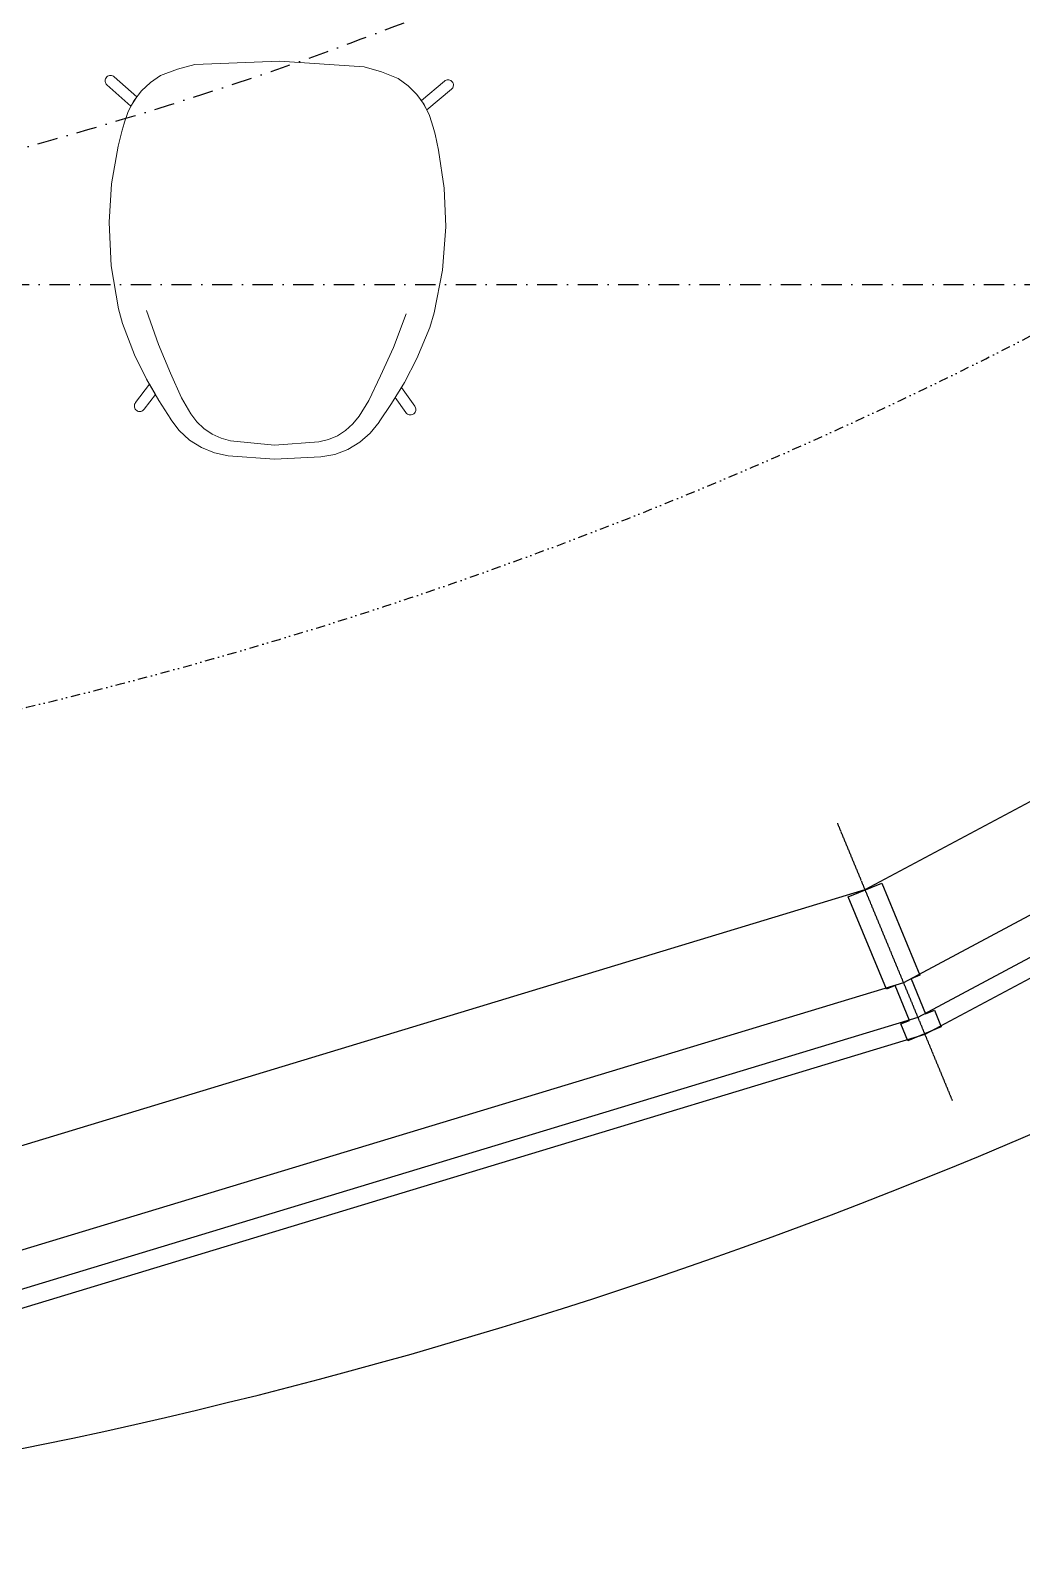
# Model space of a CAD drawing. Header units: millimetres. Extents: x -3035503 to 19821, y 792 to 235380.
# Drawn here: x -2937274 to -2935905, y 177836 to 179937 of the extents above; entities that cross this region are included whole.
import ezdxf

# ---------------------------------------------------------------- set-up
doc = ezdxf.new("R2010")
doc.units = ezdxf.units.MM
for name, pattern in [('4np_fit_out$0$HIDDEN', [0.375, 0.25, -0.125]), ('AUSGEZOGEN', [0]), ('DD4', [0.8, 0.4, -0.2, 0, -0.2]), ('DIVIDE', [31.75, 12.7, -6.35, 0, -6.35, 0, -6.35])]:
    doc.linetypes.add(name, pattern=pattern)
for name, color, linetype in [('ARCH_N-02-CO', 251, 'Continuous'), ('ARCH_O-06-CO', 8, 'DD4'), ('ARCH_Z-02-CO', 252, 'Continuous'), ('ARCH_Z-02-DI', 252, 'DIVIDE')]:
    doc.layers.add(name, color=color, linetype=linetype)

# ---------------------------------------------------------------- blocks, each defined once
blk = doc.blocks.new('QWQWQW')
at = {"layer": 'ARCH_N-02-CO', "linetype": 'AUSGEZOGEN', "lineweight": 20}
for p, q in [((-11866.31534659863, -81348.93119859695, 61920.00000000013), (-11842.32197403908, -81342.6550629139, 61920.00000000013)), ((-11842.32197403908, -81342.6550629139, 61920.00000000013), (-11725.24398267269, -81337.78555107117, 61920.00000000013)), ((-11842.32197403908, -81342.6550629139, 61920.00000000013), (-11842.32197403908, -81342.6550629139, 61920.00000000013)), ((-11725.24398267269, -81337.78555107117, 61920.00000000013), (-11725.20198607445, -81337.78608906269, 61920.00000000013)), ((-11725.20198607445, -81337.78608906269, 61920.00000000013), (-11725.20198607445, -81337.78608906269, 61920.00000000013)), ((-11725.20198607445, -81337.78608906269, 61920.00000000013), (-11608.32912671566, -81345.64899396896, 61920.00000000013)), ((-11608.32912671566, -81345.64899396896, 61920.00000000013), (-11608.28718149662, -81345.65353178978, 61920.00000000013)), ((-11608.28718149662, -81345.65353178978, 61920.00000000013), (-11608.28718149662, -81345.65353178978, 61920.00000000013)), ((-11608.28718149662, -81345.65353178978, 61920.00000000013), (-11584.46247839928, -81352.5423156023, 61920.00000000013)), ((-11966.06980526447, -81365.0565662384, 61920.00000000013), (-11965.90668606758, -81363.59253585339, 61920.00000000013)), ((-11965.98242211342, -81366.29878771305, 61920.00000000013), (-11966.06980526447, -81365.0565662384, 61920.00000000013)), ((-11966.06980526447, -81365.0565662384, 61920.00000000013), (-11966.06980526447, -81365.0565662384, 61920.00000000013)), ((-11965.69086289406, -81367.51062250137, 61920.00000000013), (-11965.98242211342, -81366.29878771305, 61920.00000000013)), ((-11965.90668606758, -81363.59253585339, 61920.00000000013), (-11965.46115040779, -81362.1891285181, 61920.00000000013)), ((-11965.20314872265, -81368.65696454048, 61920.00000000013), (-11965.69086289406, -81367.51062250137, 61920.00000000013)), ((-11965.46115040779, -81362.1891285181, 61920.00000000013), (-11964.75031578541, -81360.8991291523, 61920.00000000013)), ((-11964.53268110752, -81369.70664000511, 61920.00000000013), (-11965.20314872265, -81368.65696454048, 61920.00000000013)), ((-11964.75031578541, -81360.8991291523, 61920.00000000013), (-11963.80150353909, -81359.77319192886, 61920.00000000013)), ((-11963.69790995121, -81370.63141024113, 61920.00000000013), (-11964.53268110752, -81369.70664000511, 61920.00000000013)), ((-11963.80150353909, -81359.77319192886, 61920.00000000013), (-11962.65115880966, -81358.85285365582, 61920.00000000013)), ((-11962.65115880966, -81358.85285365582, 61920.00000000013), (-11961.34352445602, -81358.17555010319, 61920.00000000013)), ((-11961.34352445602, -81358.17555010319, 61920.00000000013), (-11959.92882990837, -81357.76664018631, 61920.00000000013)), ((-11959.92882990837, -81357.76664018631, 61920.00000000013), (-11958.46138262749, -81357.64042925835, 61920.00000000013)), ((-11958.46138262749, -81357.64042925835, 61920.00000000013), (-11958.46138262749, -81357.64042925835, 61920.00000000013)), ((-11958.46138262749, -81357.64042925835, 61920.00000000013), (-11957.07994866371, -81357.7871389389, 61920.00000000013)), ((-11957.07994866371, -81357.7871389389, 61920.00000000013), (-11955.74903917313, -81358.18522191048, 61920.00000000013)), ((-11955.74903917313, -81358.18522191048, 61920.00000000013), (-11954.51408410072, -81358.8210952282, 61920.00000000013)), ((-11954.51408410072, -81358.8210952282, 61920.00000000013), (-11953.41742348671, -81359.6742143631, 61920.00000000013)), ((-11953.41742348671, -81359.6742143631, 61920.00000000013), (-11922.34162807465, -81387.04557311535, 61920.00000000013)), ((-11915.87217819691, -81379.09780108929, 61920.00000000013), (-11903.52108418941, -81367.41407227516, 61920.00000000013)), ((-11903.52108418941, -81367.41407227516, 61920.00000000013), (-11889.44585728645, -81357.877607584, 61920.00000000013)), ((-11889.44585728645, -81357.877607584, 61920.00000000013), (-11889.44575726986, -81357.8776088953, 61920.00000000013)), ((-11889.44575726986, -81357.8776088953, 61920.00000000013), (-11866.31534659863, -81348.93119859695, 61920.00000000013)), ((-11889.44575726986, -81357.8776088953, 61920.00000000013), (-11889.44575726986, -81357.8776088953, 61920.00000000013)), ((-11584.46247839928, -81352.5423156023, 61920.00000000013), (-11561.56876647472, -81362.07838988304, 61920.00000000013)), ((-11561.56876647472, -81362.07838988304, 61920.00000000013), (-11561.56876647472, -81362.07838988304, 61920.00000000013)), ((-11561.56876647472, -81362.07838988304, 61920.00000000013), (-11547.74238336086, -81371.97233176231, 61920.00000000013)), ((-11497.66452765465, -81365.5133497715, 61920.00000000013), (-11529.43147456646, -81392.07956314087, 61920.00000000013)), ((-11496.5458701849, -81364.68861317635, 61920.00000000013), (-11497.66452765465, -81365.5133497715, 61920.00000000013)), ((-11495.29502928257, -81364.08458817005, 61920.00000000013), (-11496.5458701849, -81364.68861317635, 61920.00000000013)), ((-11493.95425796509, -81363.72073495388, 61920.00000000013), (-11495.29502928257, -81364.08458817005, 61920.00000000013)), ((-11492.56971883774, -81363.60946321487, 61920.00000000013), (-11493.95425796509, -81363.72073495388, 61920.00000000013)), ((-11491.26628637314, -81363.74017214775, 61920.00000000013), (-11492.56971883774, -81363.60946321487, 61920.00000000013)), ((-11492.56971883774, -81363.60946321487, 61920.00000000013), (-11492.56971883774, -81363.60946321487, 61920.00000000013)), ((-11490.00673305988, -81364.0953373909, 61920.00000000013), (-11491.26628637314, -81363.74017214775, 61920.00000000013)), ((-11488.8269276619, -81364.664498806, 61920.00000000013), (-11490.00673305988, -81364.0953373909, 61920.00000000013)), ((-11487.76363694668, -81365.4291832447, 61920.00000000013), (-11488.8269276619, -81364.664498806, 61920.00000000013)), ((-11486.84957575798, -81366.36697030067, 61920.00000000013), (-11487.76363694668, -81365.4291832447, 61920.00000000013)), ((-11486.11238372326, -81367.44950318336, 61920.00000000013), (-11486.84957575798, -81366.36697030067, 61920.00000000013)), ((-11485.57362306118, -81368.64250338078, 61920.00000000013), (-11486.11238372326, -81367.44950318336, 61920.00000000013)), ((-11485.25085675716, -81369.9117424488, 61920.00000000013), (-11485.57362306118, -81368.64250338078, 61920.00000000013)), ((-11930.45890593529, -81399.94164085388, 61920.00000000013), (-11963.69790995121, -81370.63141024113, 61920.00000000013)), ((-11963.69790995121, -81370.63141024113, 61920.00000000013), (-11963.69790995121, -81370.63141024113, 61920.00000000013)), ((-11922.34162807465, -81387.04557311535, 61920.00000000013), (-11930.45890593529, -81399.94164085388, 61920.00000000013)), ((-11926.17508125305, -81392.62192034721, 61920.00000000013), (-11915.87217819691, -81379.09780108929, 61920.00000000013)), ((-11547.74238336086, -81371.97233176231, 61920.00000000013), (-11535.69507956505, -81383.96865439415, 61920.00000000013)), ((-11535.69507956505, -81383.96865439415, 61920.00000000013), (-11525.74184525013, -81397.75229656696, 61920.00000000013)), ((-11521.64665770531, -81405.17936956882, 61920.00000000013), (-11487.66740822792, -81376.73034358025, 61920.00000000013)), ((-11487.66740822792, -81376.73034358025, 61920.00000000013), (-11486.80976843834, -81375.82725667953, 61920.00000000013)), ((-11487.66740822792, -81376.73034358025, 61920.00000000013), (-11487.66740822792, -81376.73034358025, 61920.00000000013)), ((-11486.80976843834, -81375.82725667953, 61920.00000000013), (-11486.11248826981, -81374.79510474205, 61920.00000000013)), ((-11486.11248826981, -81374.79510474205, 61920.00000000013), (-11485.59592485428, -81373.66162955761, 61920.00000000013)), ((-11485.59592485428, -81373.66162955761, 61920.00000000013), (-11485.27347445488, -81372.45766150951, 61920.00000000013)), ((-11485.27347445488, -81372.45766150951, 61920.00000000013), (-11485.15358448029, -81371.21809577942, 61920.00000000013)), ((-11485.15358448029, -81371.21809577942, 61920.00000000013), (-11485.25085675716, -81369.9117424488, 61920.00000000013)), ((-11485.15358448029, -81371.21809577942, 61920.00000000013), (-11485.15358448029, -81371.21809577942, 61920.00000000013)), ((-11939.61637794971, -81423.73527693748, 61920.00000000013), (-11934.15964186192, -81407.63286185265, 61920.00000000013)), ((-11934.15964186192, -81407.63286185265, 61920.00000000013), (-11926.17508125305, -81392.62192034721, 61920.00000000013)), ((-11529.43147456646, -81392.07956314087, 61920.00000000013), (-11521.64665770531, -81405.17936956882, 61920.00000000013)), ((-11525.74184525013, -81397.75229656696, 61920.00000000013), (-11518.14408493042, -81412.96287989616, 61920.00000000013)), ((-11942.69383430481, -81433.25863325596, 61920.00000000013), (-11939.63797807693, -81423.82100737095, 61920.00000000013)), ((-11939.63797807693, -81423.82100737095, 61920.00000000013), (-11939.61637794971, -81423.73527693748, 61920.00000000013)), ((-11939.61637794971, -81423.73527693748, 61920.00000000013), (-11939.61637794971, -81423.73527693748, 61920.00000000013)), ((-11518.14408493042, -81412.96287989616, 61920.00000000013), (-11513.10168242455, -81429.19981062412, 61920.00000000013)), ((-11513.10168242455, -81429.19981062412, 61920.00000000013), (-11510.26942396164, -81438.79888248444, 61920.00000000013)), ((-11947.86605787277, -81455.13816738129, 61920.00000000013), (-11942.69383430481, -81433.25863325596, 61920.00000000013)), ((-11510.26942396164, -81438.79888248444, 61920.00000000013), (-11505.65995001793, -81460.80374014378, 61920.00000000013)), ((-11957.07958602905, -81507.55183386803, 61920.00000000013), (-11947.92301774025, -81455.3844577074, 61920.00000000013)), ((-11947.92301774025, -81455.3844577074, 61920.00000000013), (-11947.86605787277, -81455.13816738129, 61920.00000000013)), ((-11505.65995001793, -81460.80374014378, 61920.00000000013), (-11505.60911893845, -81461.05141186714, 61920.00000000013)), ((-11505.60911893845, -81461.05141186714, 61920.00000000013), (-11505.60911893845, -81461.05141186714, 61920.00000000013)), ((-11505.60911893845, -81461.05141186714, 61920.00000000013), (-11497.7915803194, -81513.43626117706, 61920.00000000013)), ((-11960.59700942039, -81560.39970910549, 61920.00000000013), (-11957.07958602905, -81507.55183386803, 61920.00000000013)), ((-11497.7915803194, -81513.43626117706, 61920.00000000013), (-11495.62936997414, -81566.35690426826, 61920.00000000013)), ((-11960.60426044464, -81560.96566259861, 61920.00000000013), (-11960.59700942039, -81560.39970910549, 61920.00000000013)), ((-11957.73426878452, -81620.83164310455, 61920.00000000013), (-11960.60426044464, -81560.96566259861, 61920.00000000013)), ((-11960.59700942039, -81560.39970910549, 61920.00000000013), (-11960.59700942039, -81560.39970910549, 61920.00000000013)), ((-11495.63662099838, -81566.92285776138, 61920.00000000013), (-11500.039732337, -81626.69565474987, 61920.00000000013)), ((-11495.62936997414, -81566.35690426826, 61920.00000000013), (-11495.63662099838, -81566.92285776138, 61920.00000000013)), ((-11495.63662099838, -81566.92285776138, 61920.00000000013), (-11495.63662099838, -81566.92285776138, 61920.00000000013)), ((-11947.63358831406, -81679.90959119797, 61920.00000000013), (-11957.73426878452, -81620.83164310455, 61920.00000000013)), ((-11500.039732337, -81626.69565474987, 61920.00000000013), (-11511.65096986294, -81685.49542844296, 61920.00000000013)), ((-11947.56986558437, -81680.18142986298, 61920.00000000013), (-11947.63358831406, -81679.90959119797, 61920.00000000013)), ((-11947.63358831406, -81679.90959119797, 61920.00000000013), (-11947.63358831406, -81679.90959119797, 61920.00000000013)), ((-11942.20369696617, -81700.45083928108, 61920.00000000013), (-11947.56986558437, -81680.18142986298, 61920.00000000013)), ((-11892.51173663139, -81729.32581317425, 61920.00000000013), (-11908.89005815983, -81682.17712116241, 61920.00000000013)), ((-11925.38829755783, -81743.43578910828, 61920.00000000013), (-11942.20369696617, -81700.45083928108, 61920.00000000013)), ((-11550.43947660923, -81686.76961278915, 61920.00000000013), (-11568.02036798, -81733.4832174778, 61920.00000000013)), ((-11517.60474419594, -81705.89082825184, 61920.00000000013), (-11535.5161948204, -81748.43085551262, 61920.00000000013)), ((-11511.72143614292, -81685.76554775238, 61920.00000000013), (-11517.60474419594, -81705.89082825184, 61920.00000000013)), ((-11511.65096986294, -81685.49542844296, 61920.00000000013), (-11511.72143614292, -81685.76554775238, 61920.00000000013)), ((-11908.94526529312, -81777.31422126293, 61920.00000000013), (-11925.38829755783, -81743.43578910828, 61920.00000000013)), ((-11875.86185503006, -81768.92336463928, 61920.00000000013), (-11892.51173663139, -81729.32581317425, 61920.00000000013)), ((-11568.02036798, -81733.4832174778, 61920.00000000013), (-11585.67947053909, -81772.6411999464, 61920.00000000013)), ((-11860.39106011391, -81803.16537117958, 61920.00000000013), (-11875.86185503006, -81768.92336463928, 61920.00000000013)), ((-11535.5161948204, -81748.43085551262, 61920.00000000013), (-11552.82209277153, -81781.8768941164, 61920.00000000013)), ((-11924.04379534721, -81809.59044253826, 61920.00000000013), (-11904.89817285538, -81784.21763515472, 61920.00000000013)), ((-11891.71058452129, -81806.71342766285, 61920.00000000013), (-11908.94526529312, -81777.31422126293, 61920.00000000013)), ((-11904.89817285538, -81784.21763515472, 61920.00000000013), (-11896.66844594479, -81798.25621831417, 61920.00000000013)), ((-11585.67947053909, -81772.6411999464, 61920.00000000013), (-11602.02226471901, -81806.47560882568, 61920.00000000013)), ((-11552.82209277153, -81781.8768941164, 61920.00000000013), (-11570.80342173576, -81810.82491064072, 61920.00000000013)), ((-11557.04452157021, -81788.67435824871, 61920.00000000013), (-11565.63131463528, -81802.49748718739, 61920.00000000013)), ((-11538.5552328825, -81814.52934658527, 61920.00000000013), (-11557.04452157021, -81788.67435824871, 61920.00000000013)), ((-11925.25473916531, -81811.75610685349, 61920.00000000013), (-11924.73918843269, -81810.62361860275, 61920.00000000013)), ((-11924.73918843269, -81810.62361860275, 61920.00000000013), (-11924.04379534721, -81809.59044253826, 61920.00000000013)), ((-11896.66844594479, -81798.25621831417, 61920.00000000013), (-11912.02339148521, -81818.62817764282, 61920.00000000013)), ((-11875.41050028801, -81832.60937321186, 61920.00000000013), (-11891.71058452129, -81806.71342766285, 61920.00000000013)), ((-11847.51813769341, -81825.11008739471, 61920.00000000013), (-11860.39106011391, -81803.16537117958, 61920.00000000013)), ((-11602.02226471901, -81806.47560882568, 61920.00000000013), (-11615.45318353176, -81828.08331823349, 61920.00000000013)), ((-11570.80342173576, -81810.82491064072, 61920.00000000013), (-11587.76210772991, -81836.29474294186, 61920.00000000013)), ((-11565.63131463528, -81802.49748718739, 61920.00000000013), (-11550.80303740501, -81823.25615608692, 61920.00000000013)), ((-11925.69526684284, -81814.19866371155, 61920.00000000013), (-11925.57637679577, -81812.95908498764, 61920.00000000013)), ((-11925.56957244873, -81815.66739451885, 61920.00000000013), (-11925.69526684284, -81814.19866371155, 61920.00000000013)), ((-11925.69526684284, -81814.19866371155, 61920.00000000013), (-11925.69526684284, -81814.19866371155, 61920.00000000013)), ((-11925.57637679577, -81812.95908498764, 61920.00000000013), (-11925.25473916531, -81811.75610685349, 61920.00000000013)), ((-11925.1595839262, -81817.08376300335, 61920.00000000013), (-11925.56957244873, -81815.66739451885, 61920.00000000013)), ((-11924.48110818863, -81818.39356255531, 61920.00000000013), (-11925.1595839262, -81817.08376300335, 61920.00000000013)), ((-11923.56018960476, -81819.54545497894, 61920.00000000013), (-11924.48110818863, -81818.39356255531, 61920.00000000013)), ((-11922.43227410316, -81820.49598264694, 61920.00000000013), (-11923.56018960476, -81819.54545497894, 61920.00000000013)), ((-11921.14068460464, -81821.20758771896, 61920.00000000013), (-11922.43227410316, -81820.49598264694, 61920.00000000013)), ((-11919.73498356342, -81821.65363276005, 61920.00000000013), (-11921.14068460464, -81821.20758771896, 61920.00000000013)), ((-11918.26936149597, -81821.81742238998, 61920.00000000013), (-11919.73498356342, -81821.65363276005, 61920.00000000013)), ((-11916.81766140461, -81821.69400978088, 61920.00000000013), (-11918.26936149597, -81821.81742238998, 61920.00000000013)), ((-11918.26936149597, -81821.81742238998, 61920.00000000013), (-11918.26936149597, -81821.81742238998, 61920.00000000013)), ((-11915.41683363914, -81821.2949231863, 61920.00000000013), (-11916.81766140461, -81821.69400978088, 61920.00000000013)), ((-11914.1193407774, -81820.63249087334, 61920.00000000013), (-11915.41683363914, -81821.2949231863, 61920.00000000013)), ((-11912.97391176224, -81819.73209118843, 61920.00000000013), (-11914.1193407774, -81820.63249087334, 61920.00000000013)), ((-11912.02339148521, -81818.62817764282, 61920.00000000013), (-11912.97391176224, -81819.73209118843, 61920.00000000013)), ((-11912.02339148521, -81818.62817764282, 61920.00000000013), (-11912.02339148521, -81818.62817764282, 61920.00000000013)), ((-11839.37900936604, -81836.00225162506, 61920.00000000013), (-11847.51813769341, -81825.11008739471, 61920.00000000013)), ((-11615.45318353176, -81828.08331823349, 61920.00000000013), (-11623.86869668961, -81838.76338362694, 61920.00000000013)), ((-11615.45318353176, -81828.08331823349, 61920.00000000013), (-11615.45318353176, -81828.08331823349, 61920.00000000013)), ((-11550.80303740501, -81823.25615608692, 61920.00000000013), (-11550.80303740501, -81823.25615608692, 61920.00000000013)), ((-11550.80303740501, -81823.25615608692, 61920.00000000013), (-11549.8814111948, -81824.38405549526, 61920.00000000013)), ((-11549.8814111948, -81824.38405549526, 61920.00000000013), (-11548.75922644138, -81825.31350815296, 61920.00000000013)), ((-11548.75922644138, -81825.31350815296, 61920.00000000013), (-11547.47903084755, -81826.00896584988, 61920.00000000013)), ((-11547.47903084755, -81826.00896584988, 61920.00000000013), (-11546.08848762512, -81826.44381570816, 61920.00000000013)), ((-11546.08848762512, -81826.44381570816, 61920.00000000013), (-11544.64042568207, -81826.60438013077, 61920.00000000013)), ((-11544.64042568207, -81826.60438013077, 61920.00000000013), (-11543.33305954933, -81826.50612068176, 61920.00000000013)), ((-11544.64042568207, -81826.60438013077, 61920.00000000013), (-11544.64042568207, -81826.60438013077, 61920.00000000013)), ((-11543.33305954933, -81826.50612068176, 61920.00000000013), (-11542.06182062626, -81826.18338012695, 61920.00000000013)), ((-11542.06182062626, -81826.18338012695, 61920.00000000013), (-11540.86682081223, -81825.64464497566, 61920.00000000013)), ((-11540.86682081223, -81825.64464497566, 61920.00000000013), (-11539.78327512741, -81824.90646576881, 61920.00000000013)), ((-11539.78327512741, -81824.90646576881, 61920.00000000013), (-11538.8434625864, -81823.99043047428, 61920.00000000013)), ((-11538.8434625864, -81823.99043047428, 61920.00000000013), (-11538.07776522636, -81822.92615258694, 61920.00000000013)), ((-11537.8866379261, -81815.57999825478, 61920.00000000013), (-11538.5552328825, -81814.52934658527, 61920.00000000013)), ((-11538.07776522636, -81822.92615258694, 61920.00000000013), (-11537.50859117508, -81821.74534738064, 61920.00000000013)), ((-11537.40027093887, -81816.72532308102, 61920.00000000013), (-11537.8866379261, -81815.57999825478, 61920.00000000013)), ((-11537.50859117508, -81821.74534738064, 61920.00000000013), (-11537.15338754654, -81820.48279428482, 61920.00000000013)), ((-11537.10875880718, -81817.93615710735, 61920.00000000013), (-11537.40027093887, -81816.72532308102, 61920.00000000013)), ((-11537.15338754654, -81820.48279428482, 61920.00000000013), (-11537.02166581154, -81819.1783747673, 61920.00000000013)), ((-11537.02166581154, -81819.1783747673, 61920.00000000013), (-11537.10875880718, -81817.93615710735, 61920.00000000013)), ((-11537.02166581154, -81819.1783747673, 61920.00000000013), (-11537.02166581154, -81819.1783747673, 61920.00000000013)), ((-11875.30173838139, -81832.78478109837, 61920.00000000013), (-11875.41050028801, -81832.60937321186, 61920.00000000013)), ((-11863.6869083643, -81848.24984788895, 61920.00000000013), (-11875.30173838139, -81832.78478109837, 61920.00000000013)), ((-11849.48900270462, -81861.38381528854, 61920.00000000013), (-11863.6869083643, -81848.24984788895, 61920.00000000013)), ((-11829.55564761162, -81845.40387034416, 61920.00000000013), (-11839.37900936604, -81836.00225162506, 61920.00000000013)), ((-11818.31778848171, -81853.05846691132, 61920.00000000013), (-11829.55564761162, -81845.40387034416, 61920.00000000013)), ((-11805.97276771069, -81858.75608670712, 61920.00000000013), (-11818.31778848171, -81853.05846691132, 61920.00000000013)), ((-11633.92970275879, -81847.91024243832, 61920.00000000013), (-11645.359983325, -81855.27441334724, 61920.00000000013)), ((-11623.86869668961, -81838.76338362694, 61920.00000000013), (-11633.92970275879, -81847.91024243832, 61920.00000000013)), ((-11599.88255906105, -81851.6297261715, 61920.00000000013), (-11614.41229581833, -81864.39563310146, 61920.00000000013)), ((-11587.87532782555, -81836.46730673313, 61920.00000000013), (-11599.88255906105, -81851.6297261715, 61920.00000000013)), ((-11587.76210772991, -81836.29474294186, 61920.00000000013), (-11587.87532782555, -81836.46730673313, 61920.00000000013)), ((-11587.87532782555, -81836.46730673313, 61920.00000000013), (-11587.87532782555, -81836.46730673313, 61920.00000000013)), ((-11833.16660249233, -81871.76077342033, 61920.00000000013), (-11849.48900270462, -81861.38381528854, 61920.00000000013)), ((-11815.24946224689, -81879.04590797424, 61920.00000000013), (-11833.16660249233, -81871.76077342033, 61920.00000000013)), ((-11792.85763561726, -81862.34239912033, 61920.00000000013), (-11805.97276771069, -81858.75608670712, 61920.00000000013)), ((-11732.01999521255, -81868.30227994919, 61920.00000000013), (-11792.85763561726, -81862.34239912033, 61920.00000000013)), ((-11792.85763561726, -81862.34239912033, 61920.00000000013), (-11792.85763561726, -81862.34239912033, 61920.00000000013)), ((-11671.0496326685, -81863.9030110836, 61920.00000000013), (-11732.01999521255, -81868.30227994919, 61920.00000000013)), ((-11657.84692454338, -81860.65388453007, 61920.00000000013), (-11671.0496326685, -81863.9030110836, 61920.00000000013)), ((-11671.0496326685, -81863.9030110836, 61920.00000000013), (-11671.0496326685, -81863.9030110836, 61920.00000000013)), ((-11645.359983325, -81855.27441334724, 61920.00000000013), (-11657.84692454338, -81860.65388453007, 61920.00000000013)), ((-11614.41229581833, -81864.39563310146, 61920.00000000013), (-11630.99519491196, -81874.35100626945, 61920.00000000013)), ((-11796.3175868988, -81883.00176894665, 61920.00000000013), (-11815.24946224689, -81879.04590797424, 61920.00000000013)), ((-11796.26766812801, -81883.0084091425, 61920.00000000013), (-11796.3175868988, -81883.00176894665, 61920.00000000013)), ((-11796.3175868988, -81883.00176894665, 61920.00000000013), (-11796.3175868988, -81883.00176894665, 61920.00000000013)), ((-11732.29464137554, -81887.78736054897, 61920.00000000013), (-11796.26766812801, -81883.0084091425, 61920.00000000013)), ((-11732.24464547634, -81887.78800106049, 61920.00000000013), (-11732.29464137554, -81887.78736054897, 61920.00000000013)), ((-11732.29464137554, -81887.78736054897, 61920.00000000013), (-11732.29464137554, -81887.78736054897, 61920.00000000013)), ((-11668.12010848522, -81884.64424324036, 61920.00000000013), (-11732.24464547634, -81887.78800106049, 61920.00000000013)), ((-11649.09309864044, -81881.17471396923, 61920.00000000013), (-11668.12010848522, -81884.64424324036, 61920.00000000013)), ((-11668.12010848522, -81884.64424324036, 61920.00000000013), (-11668.12010848522, -81884.64424324036, 61920.00000000013)), ((-11630.99519491196, -81874.35100626945, 61920.00000000013), (-11649.09309864044, -81881.17471396923, 61920.00000000013))]:
    blk.add_line(p, q, dxfattribs=at)
blk = doc.blocks.new('4np_fit_out$0$mullion175')
blk.add_lwpolyline([(2.132146619260311e-07, 24.99999387147545), (-137.9999997867853, 24.99999387147545), (-137.9999997867853, 11.99999387147545), (-189.9999997867853, 11.99999387147545), (-189.9999997867853, 24.99999387147545), (-214.9999997867853, 24.99999387147545), (-214.9999997867853, -25.00000612852455), (-189.9999997867853, -25.00000612852455), (-189.9999997867853, -12.00000612852455), (-137.9999997867853, -12.00000612852455), (-137.9999997867853, -25.00000612852455), (2.132146548206038e-07, -25.00000612852455)], close=True)
at = {"linetype": '4np_fit_out$0$HIDDEN'}
blk.add_lwpolyline([(100.0000002132147, -6.128524550064185e-06), (-314.9999997867853, -6.128524546511471e-06)], dxfattribs=at)

msp = doc.modelspace()

# ---------------------------------------------------------------- linework, layer by layer
at = {"layer": 'ARCH_O-06-CO', "linetype": 'DD4', "ltscale": 70}
msp.add_line((-2980444.637798581, 179585.7952705324), (-2885768.5474017, 179585.7952704132), dxfattribs=at)
msp.add_lwpolyline([(-2933304.764929567, 184985.7952696979, -0.4142135623700673), (-2938704.764929567, 179585.7952699363)], format="xyb", dxfattribs=at)
at = {"layer": 'ARCH_Z-02-CO'}
msp.add_lwpolyline([(-2943450.98549119, 203674.4015819728), (-2967589.683187995, 193675.825886935), (-2968029.652862344, 194738.3516643941), (-2967239.732544098, 195065.5312199295, 1.000013607792116), (-2968387.796318565, 197837.1642350852), (-2972337.381280933, 196201.1925706565, 1.000007235360019), (-2971189.330980334, 193429.5539744794), (-2970399.308611188, 193756.7919630706), (-2969959.222668443, 192694.3304956853), (-2972482.376166496, 191649.2060943544), (-2972463.242100749, 191603.0123731792, 0.8224312527822708), (-2969754.764929805, 177835.7946078479), (-2938704.764930043, 177835.7952695787, 0.1991912601679114), (-2933643.52897409, 179935.4100757539, -0.4148422956679697), (-2924866.000883851, 179935.4100759923, 0.1991912715298512), (-2919804.764615092, 177835.795270294), (-2899554.952185187, 177835.795278281, 0.8206716095286972), (-2895379.9009904, 198824.2536667287), (-2895407.617394004, 198835.7341754138), (-2895388.483225856, 198881.9281526506), (-2925204.764929209, 211232.233397454), (-2940736.203634057, 204798.9010158479)], format="xyb", dxfattribs=at)
for points in [[(-2931739.764929924, 184975.2330031097), (-2931872.575148139, 183626.7882244289), (-2932268.982878003, 182320.0070653856), (-2932912.714105044, 181115.6706454456), (-2933779.030596171, 180060.0609445274), (-2934834.640296016, 179193.7444513738), (-2936038.976721082, 178550.013220042), (-2937345.757885847, 178153.6054880321), (-2938694.202651296, 178020.7952701747), (-2969765.327167068, 178020.7952699363), (-2971113.77180079, 178153.6047422588), (-2972420.55305532, 178550.011731118), (-2973624.889707599, 179193.7422469556), (-2974680.499772344, 180060.0580825508), (-2975546.816756044, 181115.6672182977), (-2976190.548571382, 182320.0031699836), (-2976586.956974063, 183626.7840025127), (-2976720.80820683, 184985.7908385694), (-2976586.958443914, 186344.7978260219), (-2976190.551453982, 187651.5790865123), (-2975546.820937905, 188855.9157391489), (-2974680.505097542, 189911.5258071125), (-2973624.895965848, 190777.8427875936), (-2972431.194165025, 191415.8905219734)], [(-2931954.764929924, 184985.7952747047), (-2932084.464287553, 183668.9355952442), (-2932468.578082953, 182402.6821061075), (-2933092.345043693, 181235.6962012947), (-2933931.79415277, 180212.8245007694), (-2934954.665852103, 179373.375390023), (-2936121.651761685, 178749.6084251106), (-2937387.905256543, 178365.4946273267), (-2938704.764922176, 178235.795270294), (-2969754.764953647, 178235.7952699363), (-2971071.624544654, 178365.4939043224), (-2972337.878122125, 178749.6069807708), (-2973504.864248905, 179373.3732506931), (-2974527.736298118, 180212.8217210472), (-2975367.185882244, 181235.69287166), (-2975990.953411017, 182402.6783184707), (-2976375.067857418, 183668.9314875305), (-2976504.767913733, 184985.7909550369), (-2976375.069281612, 186302.6505700052), (-2975990.956203971, 187568.9041540325), (-2975367.189934406, 188735.8902803361), (-2974527.741459165, 189758.7623334825), (-2973504.870312843, 190598.2119137943), (-2972337.884860072, 191221.9794442356)], [(-2926769.764929447, 185015.7952419221), (-2931739.76493052, 185015.7952284515), (-2931739.764930163, 184975.2330037057), (-2931872.575148616, 183626.7882245481), (-2932268.98287848, 182320.0070657432), (-2932912.714105401, 181115.6706452072), (-2933779.030596409, 180060.060944885), (-2934834.640296254, 179193.7444512546), (-2936038.976720963, 178550.0132202804), (-2937345.757886324, 178153.6054881513), (-2938694.202651415, 178020.7952700555), (-2969754.764930163, 178020.7952713668), (-2971113.771801148, 178153.6047424972), (-2972420.553055797, 178550.0117309988), (-2973624.889708076, 179193.7422470748), (-2974680.499867473, 180060.0581602752)], [(-2934038.973446641, 179946.3419151008), (-2934877.626192961, 179258.0773920715), (-2936068.585921559, 178621.4961540401), (-2937360.852525506, 178229.491365999)], [(-2934005.984995995, 179906.1453715265), (-2934848.596756134, 179214.6317698658), (-2936048.590097938, 178573.2219648063), (-2937350.658743177, 178178.2437600791)]]:
    msp.add_lwpolyline(points, dxfattribs=at)
msp.add_arc((-2938704.764929328, 184985.7952695787), 7150.000000033176, 270, 315.061481755985, dxfattribs=at)
at = {"layer": 'ARCH_Z-02-DI'}
msp.add_lwpolyline([(-2972310.540883336, 191234.3590244949), (-2972080.558665548, 190679.1328415573), (-2972108.274583731, 190667.6525323093, 0.8206790950659304), (-2969754.76096705, 178835.7946078479), (-2938704.764951263, 178835.7952694595, 0.4142135385703172), (-2932554.764712367, 184985.7952705324), (-2932554.764712486, 185030.7953952253), (-2932254.764931355, 185030.7953952253)], format="xyb", dxfattribs=at)

# ---------------------------------------------------------------- block references
at = {"layer": 'ARCH_N-02-CO'}
msp.add_blockref('QWQWQW', (-2925204.764272604, 261232.2336692512), dxfattribs=at)
at = {"layer": 'ARCH_Z-02-CO', "xscale": -1, "rotation": 292.5000000226258}
msp.add_blockref('4np_fit_out$0$mullion175', (-2936121.651755963, 178749.6084273756), dxfattribs=at)

doc.saveas('drawing.dxf')
